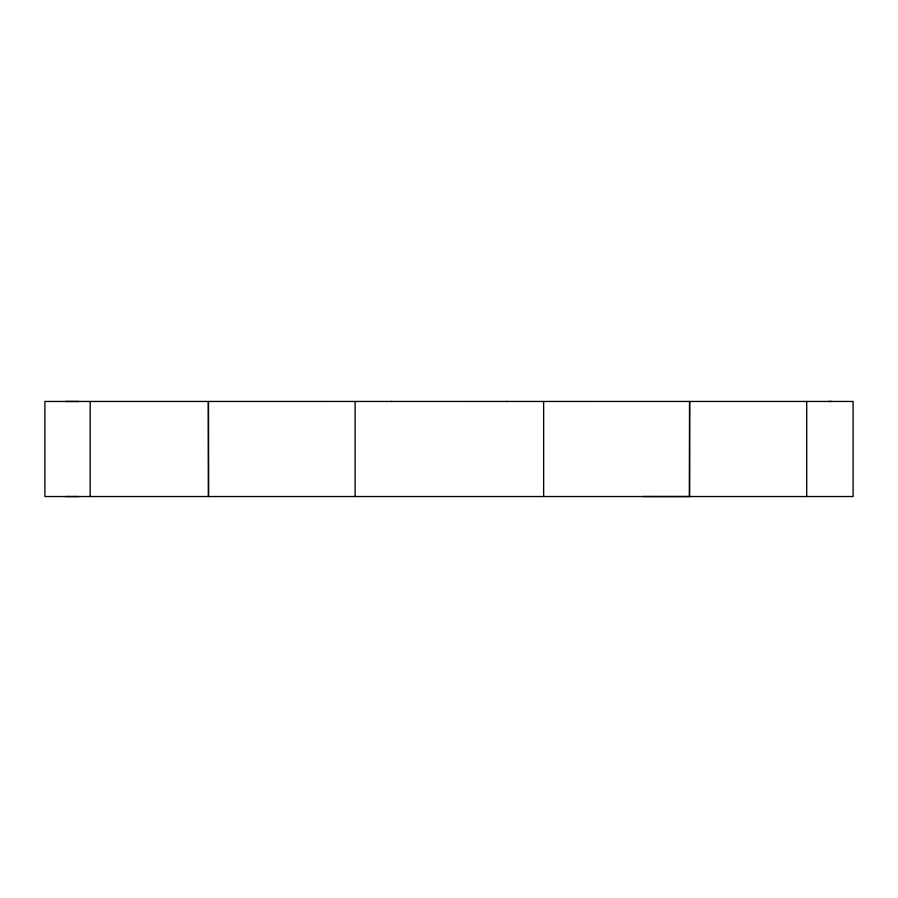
<?xml version="1.0" encoding="UTF-8"?>
<svg xmlns="http://www.w3.org/2000/svg" width="898" height="898" viewBox="0 0 898 898"><rect width="100%" height="100%" fill="white"/><g stroke="black" fill="none" stroke-linecap="round" stroke-linejoin="round"><path stroke-width="1.35" d="M90.17 496.527L90.17 401.451M208.403 496.527L208.403 401.451L208.594 496.527M806.707 496.538L806.707 401.451M65.52 401.462L853.1 401.451L853.1 496.538L65.52 496.538M391.023 401.451L391.82 401.451M828.753 401.451L831.671 401.451M689.406 496.527L689.597 401.451L689.597 496.538L643.226 496.527M506.191 401.451L506.977 401.451M78.811 401.473L44.9 401.462L44.9 496.538L78.811 496.549M543.638 401.451L543.638 496.538M355.114 401.451L355.114 496.538"/></g></svg>
